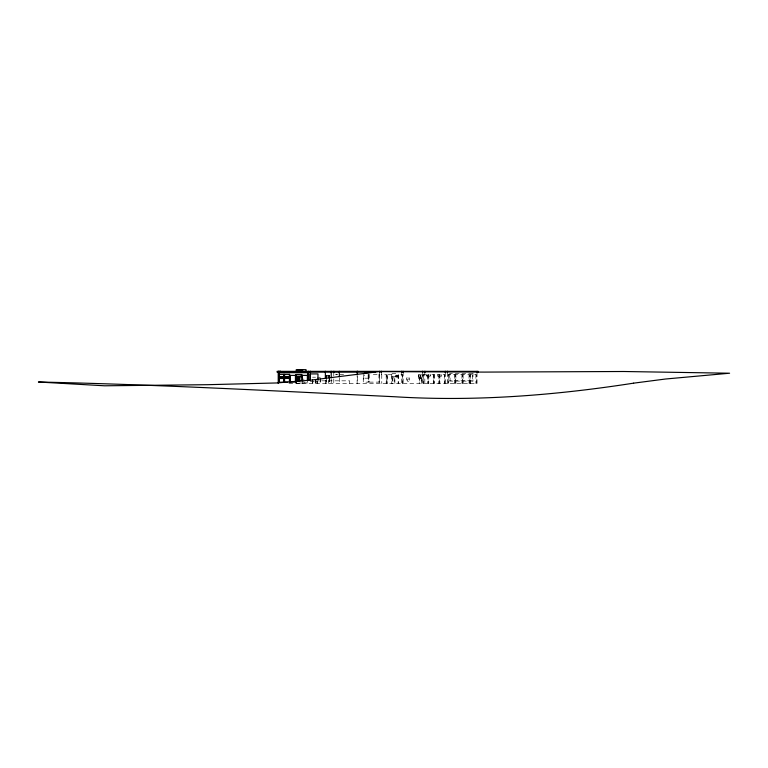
<?xml version="1.0" encoding="UTF-8"?>
<svg xmlns="http://www.w3.org/2000/svg" width="768" height="768" viewBox="0 0 768 768"><rect width="100%" height="100%" fill="white"/><g stroke="black" fill="none" stroke-linecap="round" stroke-linejoin="round"><path stroke-width="0.58" stroke-dasharray="3.84 2.88" d="M472.541 373.526L450.067 373.526L450.067 380.554L472.541 380.554L472.483 373.526M373.286 374.294L379.459 374.294L379.459 382.118L368.746 382.118L368.746 374.294M343.632 374.381L335.664 374.381L337.862 374.611M392.064 374.736L387.072 374.736L387.072 383.491M395.818 375.216L397.517 375.216L397.44 377.098M397.459 375.638L396.202 375.638L396.259 376.771L397.459 376.771M428.765 376.138L430.378 376.138L430.378 374.659L430.291 376.138M439.277 376.128L437.578 376.128L437.683 374.659M441.37 376.128L439.891 376.128L439.891 383.491M392.006 376.57L395.702 376.57L395.702 373.459L392.006 373.459L392.064 383.491M397.517 377.098L395.818 377.098L395.894 375.216M312.538 377.194L315.542 377.194M317.376 377.261L320.352 377.261M368.698 378.202L364.531 378.202L364.55 374.851M422.122 378.749L420.403 378.749L420.403 374.755L422.122 374.755L422.045 378.749M301.171 379.171L304.109 379.171M408.509 379.498L407.539 379.498L407.578 381.331L408.509 381.331L408.586 377.962L409.613 377.962L409.574 380.016L408.547 380.016M472.982 381.101L449.626 381.101L449.626 372.979M310.32 381.677L317.971 381.677M307.853 382.858L304.291 382.858L304.387 380.88M299.568 383.069L302.458 383.069M297.917 383.242L299.482 383.242M296.102 383.261L297.686 383.261M288.931 383.491L477.034 383.491L477.034 372.864M476.285 383.491L476.285 374.602L470.064 374.602L470.064 383.491M475.92 374.602L475.92 383.491M472.982 372.979L472.925 381.101M470.429 374.602L470.429 383.491M469.421 383.491L469.421 374.602L462.749 374.602L462.749 383.491M469.046 374.602L469.046 383.491M463.114 374.602L463.114 383.491M462.307 383.491L462.307 374.602L455.501 374.602L455.501 383.491M461.933 374.602L461.933 383.491M455.875 374.602L455.875 383.491M455.098 383.491L455.098 374.602L448.157 374.602L448.157 383.491M454.723 374.602L454.723 383.491M448.531 374.602L448.531 383.491M447.35 372.864L447.35 383.491M445.354 372.749L445.354 383.491M444.797 383.491L444.797 374.659L439.546 374.659L439.546 383.491M444.451 374.659L444.451 383.491M441.37 374.659L441.264 376.128M439.997 374.659L439.997 376.128M439.171 383.491L439.277 374.659L433.978 374.659L433.978 383.491M438.826 374.659L438.826 383.491M434.314 374.659L434.314 383.491M433.613 383.491L433.613 374.659L428.419 374.659L428.419 383.491M433.277 374.659L433.277 383.491M428.851 374.659L428.765 383.491M428.035 376.138L428.035 383.491M427.69 374.659L427.69 383.491M426.854 374.659L426.854 376.138M426.768 374.659L426.768 376.138L428.112 376.138L428.112 374.659L423.13 374.659L423.13 383.491M424.819 372.163L424.819 383.491M423.466 374.659L423.466 383.491M422.746 372.749L422.746 383.491M421.594 383.491L421.594 377.357L419.232 377.357L419.232 383.491M421.248 377.357L421.248 383.491M420.48 374.755L420.48 378.749M420.038 374.765L420.038 378.826M419.578 377.357L419.578 383.491M418.55 374.765L418.55 378.826M403.171 372.163L403.171 383.491M402.71 383.491L402.71 374.736L398.131 374.736L398.131 383.491M402.394 374.736L402.394 383.491M401.578 372.163L401.578 383.491M398.448 374.736L398.448 383.491M394.877 383.491L394.877 377.808L392.726 377.808L392.726 383.491M394.742 377.808L394.742 383.491M392.861 377.808L392.861 383.491M391.747 374.736L391.747 383.491M387.389 374.736L387.389 383.491M386.506 383.491L386.506 374.736L381.456 374.736L381.456 372.845M386.189 374.736L386.189 383.491M381.773 374.736L381.773 383.491M379.67 372.163L379.67 383.491M378.95 374.294L378.95 382.118M369.245 374.294L369.245 382.118M368.64 374.333L368.64 382.157L363.254 382.157L363.254 374.333M368.141 374.333L368.141 382.157M363.754 375.446L363.754 382.157M357.437 376.579L357.437 383.491M357.13 373.296L357.13 383.491M349.718 383.491L349.718 380.832L316.445 380.832L316.445 383.491M339.341 377.827L339.341 383.491M333.792 372.163L333.792 383.491M331.229 378.96L331.229 383.491M329.424 378L329.424 383.491M329.136 378L329.136 383.491M328.464 380.832L328.464 383.491M326.448 378L326.448 383.491M326.16 380.198L326.16 383.491M325.363 380.093L325.363 383.491M320.352 378.298L320.352 383.491M320.064 378.298L320.064 383.491M317.376 381.418L317.376 383.491M317.078 381.418L317.078 383.491M315.542 379.296L315.542 383.491M315.254 379.296L315.254 383.491M312.826 379.296L312.826 383.491M312.538 379.296L312.538 383.491M303.869 380.4L303.869 383.491M302.736 380.4L302.736 383.491M420.115 374.765L418.474 374.765L418.474 378.826L420.115 378.826L420.115 374.765M407.434 377.971L406.416 377.971L406.454 379.987L407.434 379.987L407.434 377.971"/><path stroke-width="1.15" d="M301.2 370.051L301.91 370.051L301.229 370.637M375.552 372.163L277.094 372.163L277.094 371.347L478.166 371.347L478.166 372.163M364.531 372.624L368.698 372.624M310.358 373.92L310.358 380.573L310.32 373.92L317.971 373.92L317.933 379.459M278.861 374.371L283.93 374.371L283.93 382.224L278.861 382.224L278.861 372.682L308.266 372.682L308.266 380.246M301.507 374.688L295.891 374.688L295.891 376.464L301.507 376.464M288.758 376.531L288.816 378.317L285.216 378.317L285.216 376.531L288.816 376.531M279.917 376.685L283.306 376.685L283.306 378.499L279.917 378.499L279.917 376.685L279.974 378.499M287.251 376.829L288.643 376.829L288.586 378.029L287.251 378.029L287.251 376.829L287.309 378.029M280.099 376.992L281.501 376.992M297.686 377.194L296.102 377.194L296.15 382.253M299.482 377.213L297.917 377.213L297.965 381.235M285.398 378L286.944 378L286.896 376.858L285.398 376.858L285.456 378M280.099 378.192L281.501 378.192L281.443 376.992M281.808 378.192L283.123 378.192L283.075 376.982L281.808 376.982L281.856 378.192M287.578 382.224L284.381 382.224L284.381 374.371L289.584 374.371L289.584 382.224M357.437 372.163L357.446 374.371L357.437 371.347M477.034 371.347L477.034 372.163M447.542 371.347L447.542 372.163M447.35 371.347L447.35 372.163M445.354 371.347L445.354 372.163M445.162 371.347L445.162 372.163M425.002 371.347L425.002 372.163M424.819 371.347L424.819 372.163M422.746 371.347L422.746 372.163M422.563 371.347L422.563 372.163M403.171 371.347L403.171 372.163M402.979 371.347L402.979 372.163M401.76 371.347L401.76 372.163M401.578 371.347L401.578 372.163M381.456 371.347L381.456 372.163M381.264 371.347L381.264 372.163M379.862 371.347L379.862 372.163M379.67 371.347L379.67 372.163M357.254 371.347L357.322 372.163M357.13 371.347L357.13 372.163M339.341 371.347L339.341 376.694M339.149 371.347L339.149 372.163M333.974 371.347L333.974 372.163M333.792 371.347L333.792 372.163M331.229 371.347L331.229 377.827M331.046 371.347L331.046 372.163M329.424 378L329.424 375.802L326.16 375.802L326.16 378M329.136 375.802L329.136 378M326.448 375.802L326.448 378M325.363 371.347L325.363 377.827M325.171 371.347L325.171 372.163M310.57 371.347L310.57 372.163M310.378 371.347L310.378 372.163M308.822 371.347L308.822 380.093M308.64 371.347L308.64 372.163M308.083 372.682L308.083 380.246M307.555 380.899L307.555 375.389L302.083 375.389L302.083 380.899M307.392 375.389L307.392 380.899M306.029 372.163L306.029 369.658L296.256 369.658L296.256 372.163M302.534 369.658L302.534 372.163M302.246 375.389L302.246 380.899M301.488 374.486L301.488 376.666M301.373 374.688L301.373 376.464M299.674 381.312L299.674 376.963L295.968 376.963L296.074 382.406M299.568 376.963L299.568 381.312M299.424 377.213L299.424 381.235M297.773 376.963L297.773 381.312M297.638 377.194L297.686 381.235M295.987 374.486L295.987 376.666M295.43 375.389L295.43 382.003M290.314 375.389L290.314 382.003M289.402 374.371L289.402 382.224M287.078 376.531L287.078 378.317M285.264 376.531L285.264 378.317M284.573 374.371L284.573 382.224M283.747 374.371L283.747 382.224M283.248 376.685L283.248 378.499M281.626 376.685L281.626 378.499M280.339 371.347L280.262 372.163M280.147 371.347L280.147 372.163M280.157 376.992L280.157 378.192M280.07 371.347L280.07 372.163M279.83 371.347L279.83 372.163M279.754 371.347L279.754 372.163M279.235 374.371L279.235 382.224M279.043 372.682L279.043 374.371M278.698 371.347L278.698 372.163M278.621 371.347L278.621 372.163M278.227 371.347L278.227 383.491M633.581 383.165C554.678 395.414 474.739 401.712 394.896 396.758C276.106 391.027 157.315 384.499 38.4 382.013L104.563 385.795L207.792 384.691L276.586 382.963L311.098 380.102L379.094 371.616L484.022 372.096L623.674 371.501L729.6 373.219L665.568 379.008L633.581 383.165M300.614 370.061L297.456 370.061L297.485 371.549L300.614 371.549L300.614 370.061M301.699 374.486L295.776 374.486L295.776 376.666L301.699 376.666L301.699 374.486M295.594 375.389L290.15 375.389L290.15 382.003L295.594 382.003L295.594 375.389"/></g></svg>
